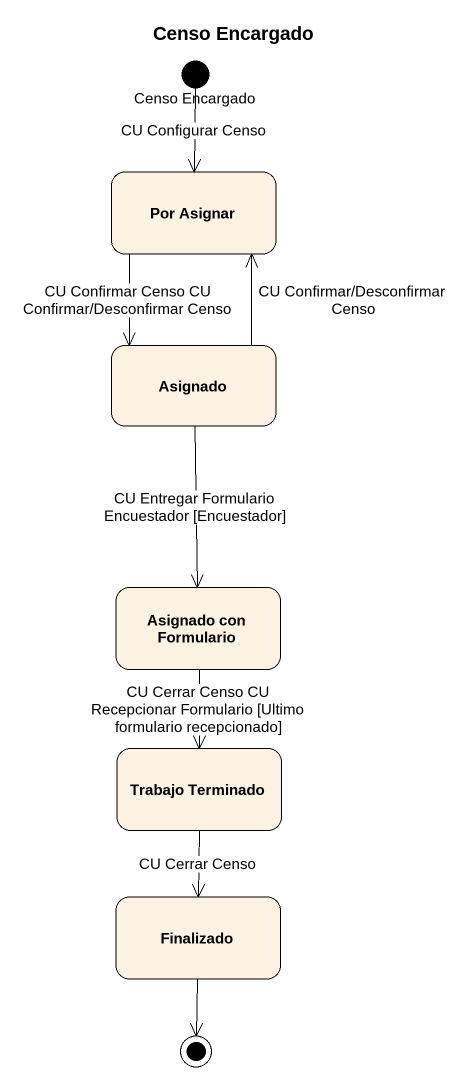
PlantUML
@startuml
title Censo Encargado
hide empty description
state "Censo Encargado" as Censo_Encargado <<start>>
state "Por Asignar" as Por_Asignar
state Asignado
state "Asignado con Formulario" as Asignado_con_Formulario
state "Trabajo Terminado" as Trabajo_Terminado
state Finalizado
Censo_Encargado --> Por_Asignar : CU Configurar Censo
Por_Asignar --> Asignado : CU Confirmar Censo CU Confirmar/Desconfirmar Censo
Asignado -up-> Por_Asignar : CU Confirmar/Desconfirmar Censo
Asignado --> Asignado_con_Formulario : CU Entregar Formulario Encuestador [Encuestador]
Asignado_con_Formulario --> Trabajo_Terminado : CU Cerrar Censo CU Recepcionar Formulario [Ultimo formulario recepcionado]
Trabajo_Terminado --> Finalizado : CU Cerrar Censo
Finalizado --> [*]
@enduml
